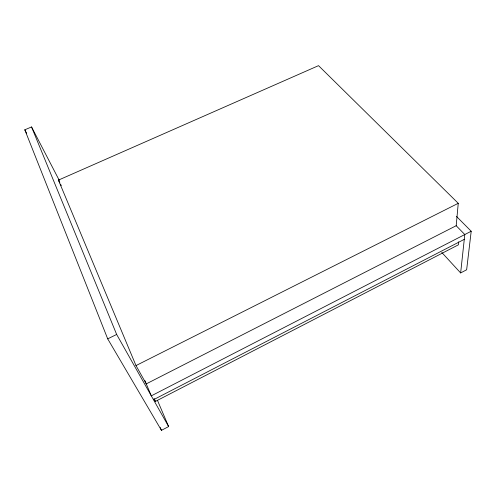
<?xml version="1.0" encoding="UTF-8"?>
<svg xmlns="http://www.w3.org/2000/svg" width="496" height="496" viewBox="0 0 496 496"><rect width="100%" height="100%" fill="white"/><g stroke="black" fill="none" stroke-linecap="round" stroke-linejoin="round"><path stroke-width="0.74" d="M458.254 203.304L456.184 225.723L146.264 383.885L135.997 365.577L58.429 180.116L318.531 65.646L458.254 203.304L135.997 365.577M458.701 241.837L458.409 244.826L155.391 401.419L153.927 398.821M456.475 216.411L471.2 231.241L466.643 269.781L460.641 272.936L464.802 234.534L456.146 225.686M59.377 180.563L31.546 126.951L24.8 129.797L107.706 338.861L161.442 430.354L168.634 426.566L157.43 400.278M153.493 399.726L464.281 239.357M471.2 231.241L151.305 395.851L144.764 380.327M107.706 338.861L116.659 334.453L31.546 126.951M441.781 252.452L460.641 272.936M116.659 334.453L168.634 426.566M24.8 129.797L26.61 133.213M58.429 180.116L59.861 182.863M60.574 184.233L61.287 185.609M154.275 398.79L155.391 401.419M160.251 427.496L161.442 430.354"/></g></svg>
